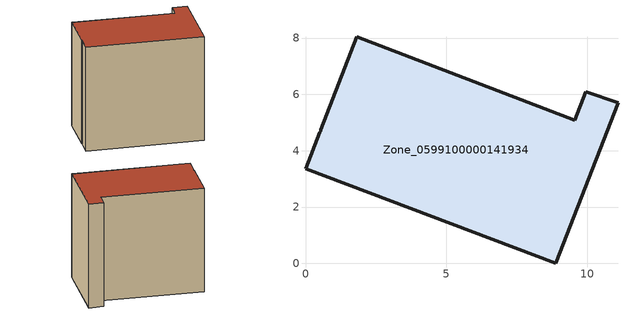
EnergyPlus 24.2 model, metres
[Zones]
Zone_0599100000141934
 floor ground (C_G): 0.53,4.74 1.81,8.05 9.55,5.08 9.94,6.1 11.09,5.71 8.88,0 0,3.36 0.5,4.65 0.55,4.69 z0
 wall outside (C_F): 9.94,6.1 9.55,5.08 1.81,8.05 0.53,4.74 0.55,4.69 0.5,4.65 0,3.36 8.88,0 11.09,5.71 9.94,6.1 z0:8.83
 roof outside (C_R): 1.81,8.05 0.53,4.74 0.55,4.69 0.5,4.65 0,3.36 8.88,0 11.09,5.71 9.94,6.1 9.55,5.08 z8.83
[BUILDING]
Pand.0599100000141934: North Axis=0; Terrain=City; Loads Convergence Tolerance Value=0.04; Temperature Convergence Tolerance Value=0.4; Solar Distribution=FullExterior; Maximum Number of Warmup Days=25; Minimum Number of Warmup Days=1
[Site:Location]
Rotterdam.The.Hague.AP_ZH_NLD Design_Conditions: Latitude=51.96; Longitude=4.45; Time Zone=1; Elevation=-4.5
[SITE:GROUNDTEMPERATURE:BUILDINGSURFACE]
18, 18, 18, 18, 18, 18, 18, 18, 18, 18, 18, 18
[MATERIAL] Thermal Absorptance=0.9; Solar Absorptance=0.7; Visible Absorptance=0.7
Name | Roughness | Thickness | Conductivity | Density | Specific Heat
G.TI.1946 | MediumSmooth | 0.15 | 1 | 540 | 1210
F.TI.1946 | Rough | 0.3 | 0.857143 | 1920 | 840
R.TI.1946 | MediumRough | 0.2 | 0.1 | 1500 | 1000
[CONSTRUCTION]
C_G: G.TI.1946
C_F: F.TI.1946
C_R: R.TI.1946
[ZONE]
Zone_0599100000141934: Type=1; Multiplier=1; Ceiling Height=Autocalculate; Volume=Autocalculate; Floor Area=autocalculate; Part of Total Floor Area=Yes
[ZONEINFILTRATION:DESIGNFLOWRATE]
Infil_Zone_0599100000141934: Zone or ZoneList or Space or SpaceList=Zone_0599100000141934; Schedule=AlwaysOn; Design Flow Rate Calculation Method=Flow/Area; Flow Rate per Floor Area=0.003; Constant Term Coefficient=1; Temperature Term Coefficient=0; Velocity Term Coefficient=0; Velocity Squared Term Coefficient=0
[HVACTEMPLATE:ZONE:IDEALLOADSAIRSYSTEM]
Zone_0599100000141934: Maximum Heating Supply Air Temperature=50; Minimum Cooling Supply Air Temperature=13; Maximum Heating Supply Air Humidity Ratio=0.0156; Minimum Cooling Supply Air Humidity Ratio=0.0077; Heating Limit=NoLimit; Cooling Limit=NoLimit; Dehumidification Control Type=ConstantSensibleHeatRatio; Cooling Sensible Heat Ratio=0.7; Dehumidification Setpoint=60; Humidification Control Type=None; Humidification Setpoint=30; Outdoor Air Method=None; Outdoor Air Flow Rate per Person=0.00944; Outdoor Air Flow Rate per Zone Floor Area=0; Outdoor Air Flow Rate per Zone=0; Demand Controlled Ventilation Type=None; Outdoor Air Economizer Type=NoEconomizer; Heat Recovery Type=None; Sensible Heat Recovery Effectiveness=0.7; Latent Heat Recovery Effectiveness=0.65
[ZONECONTROL:THERMOSTAT]
ThermostatControl_Zone_0599100000141934: Zone or ZoneList=Zone_0599100000141934; Control Type Schedule=DualSetpointControlType; Control 1=Thermostat_Zone_0599100000141934; Temperature Difference Between Cutout And Setpoint=0
[THERMOSTATSETPOINT:DUALSETPOINT]
Thermostat_Zone_0599100000141934: Heating Setpoint Temperature Schedule=HeatingSetpoint_Zone_0599100000141934; Cooling Setpoint Temperature Schedule=CoolingSetpoint_Zone_0599100000141934
[SCHEDULE:COMPACT]
HeatingSetpoint_Zone_0599100000141934: Through: 12/31, For: AllDays, Until: 24:00, 21
CoolingSetpoint_Zone_0599100000141934: Through: 12/31, For: AllDays, Until: 24:00, 24
DualSetpointControlType: Through: 12/31, For: AllDays, Until: 24:00, 4
AlwaysOn: Through: 12/31, For: AllDays, Until: 24:00, 1
